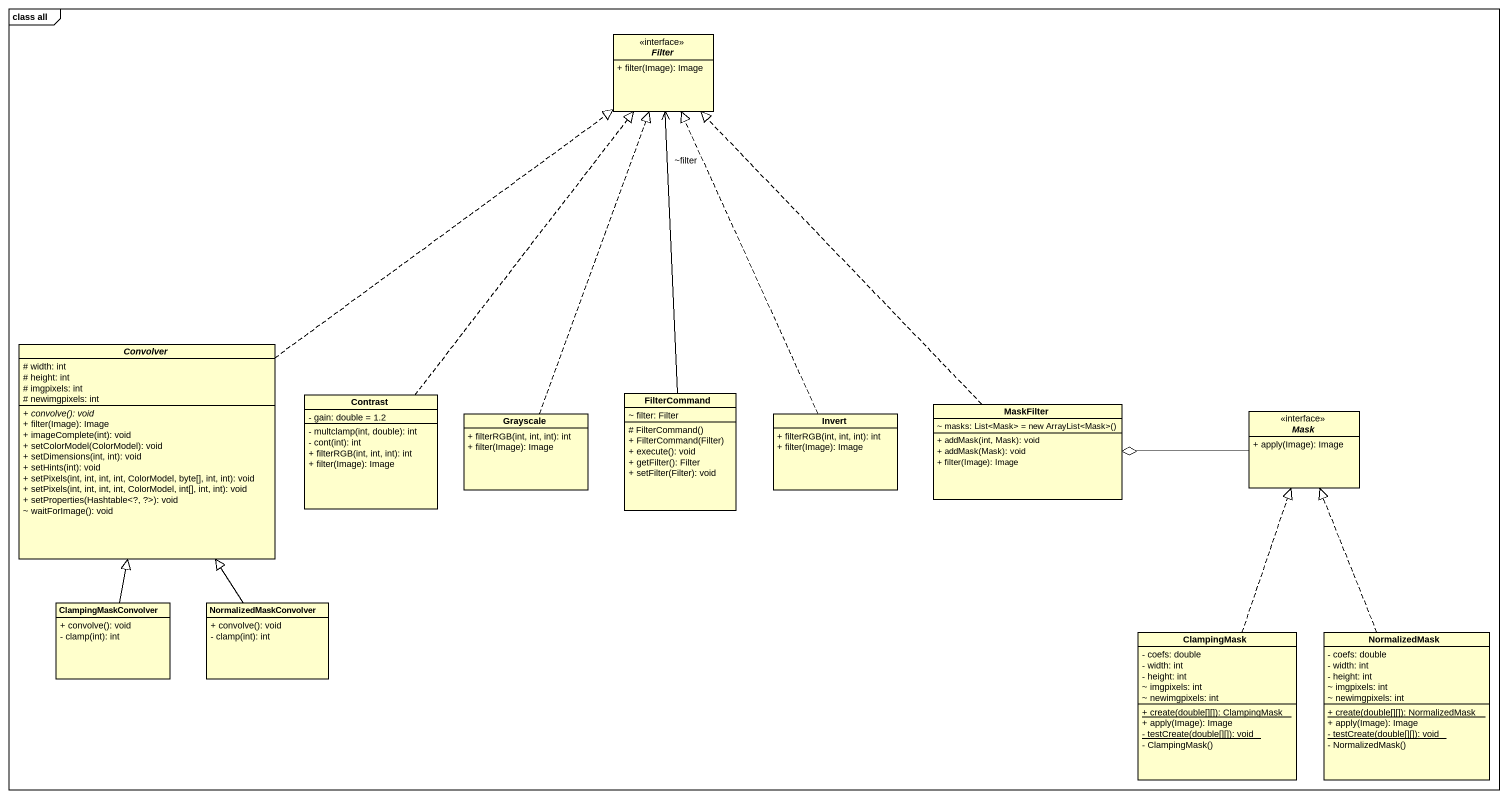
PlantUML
@startuml
mainframe class all
hide circle
hide empty members
skinparam classAttributeIconSize 0
interface Filter <<interface>> {
  + filter(Image): Image
}
abstract class Convolver {
  # width: int
  # height: int
  # imgpixels: int
  # newimgpixels: int
  {abstract} + convolve(): void
  + filter(Image): Image
  + imageComplete(int): void
  + setColorModel(ColorModel): void
  + setDimensions(int, int): void
  + setHints(int): void
  + setPixels(int, int, int, int, ColorModel, byte[], int, int): void
  + setPixels(int, int, int, int, ColorModel, int[], int, int): void
  + setProperties(Hashtable<?, ?>): void
  ~ waitForImage(): void
}
class Contrast {
  - gain: double = 1.2
  - multclamp(int, double): int
  - cont(int): int
  + filterRGB(int, int, int): int
  + filter(Image): Image
}
class Grayscale {
  + filterRGB(int, int, int): int
  + filter(Image): Image
}
class FilterCommand {
  ~ filter: Filter
  # FilterCommand()
  + FilterCommand(Filter)
  + execute(): void
  + getFilter(): Filter
  + setFilter(Filter): void
}
class Invert {
  + filterRGB(int, int, int): int
  + filter(Image): Image
}
class MaskFilter {
  {field} ~ masks: List<Mask> = new ArrayList<Mask>()
  + addMask(int, Mask): void
  + addMask(Mask): void
  + filter(Image): Image
}
interface Mask <<interface>> {
  + apply(Image): Image
}
class ClampingMaskConvolver {
  + convolve(): void
  - clamp(int): int
}
class NormalizedMaskConvolver {
  + convolve(): void
  - clamp(int): int
}
class ClampingMask {
  - coefs: double
  - width: int
  - height: int
  ~ imgpixels: int
  ~ newimgpixels: int
  {static} + create(double[][]): ClampingMask
  + apply(Image): Image
  {static} - testCreate(double[][]): void
  - ClampingMask()
}
class NormalizedMask {
  - coefs: double
  - width: int
  - height: int
  ~ imgpixels: int
  ~ newimgpixels: int
  {static} + create(double[][]): NormalizedMask
  + apply(Image): Image
  {static} - testCreate(double[][]): void
  - NormalizedMask()
}
Convolver .up.|> Filter
Contrast .up.|> Filter
Grayscale .up.|> Filter
FilterCommand -up-> "~filter" Filter
Invert .up.|> Filter
MaskFilter .up.|> Filter
Mask -left-o MaskFilter
ClampingMaskConvolver -up-|> Convolver
NormalizedMaskConvolver -up-|> Convolver
ClampingMask .up.|> Mask
NormalizedMask .up.|> Mask
@enduml
